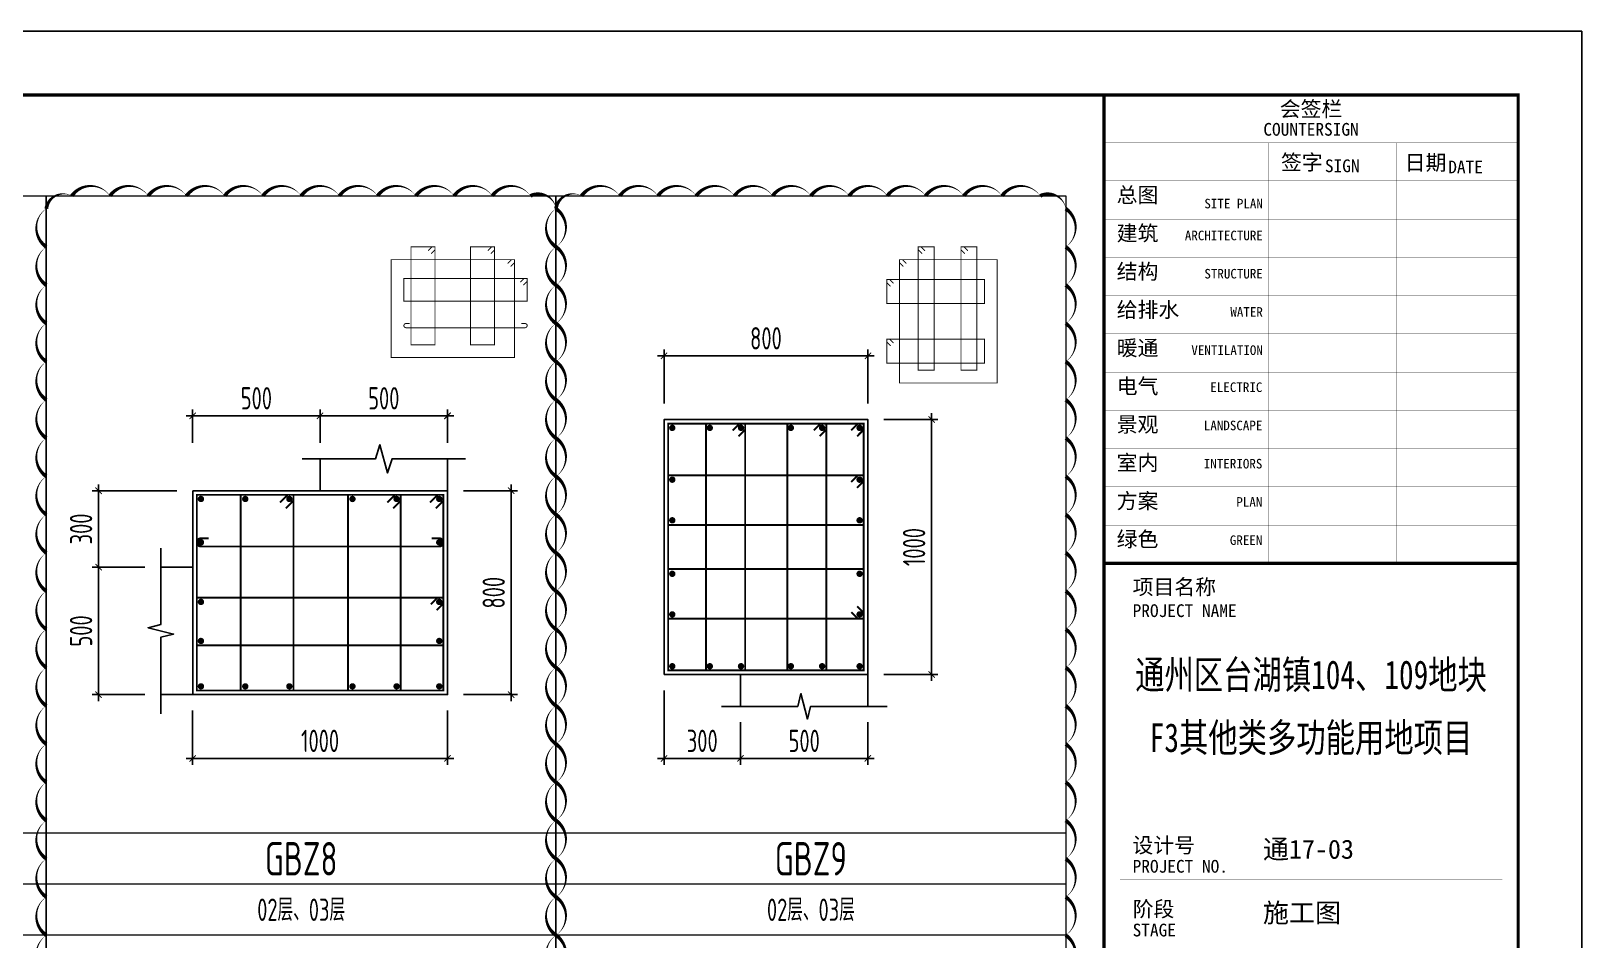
# Model space of a CAD drawing. Header units: millimetres. Extents: x -202076 to 1082610, y -439651 to 179350.
# Drawn here: x 236803 to 261145, y 660 to 14922 of the extents above; entities that cross this region are included whole.
import ezdxf
from ezdxf.enums import TextEntityAlignment as Align

# ---------------------------------------------------------------- set-up
doc = ezdxf.new("R2010")
doc.units = ezdxf.units.MM
doc.header["$LTSCALE"] = 1000
for name, color, linetype in [('COLU_DE', 7, 'Continuous'), ('COLU_DE_DIM', 3, 'Continuous'), ('COLU_DE_REIN', 1, 'Continuous'), ('REIN', 1, 'Continuous'), ('THIN', 7, 'Continuous')]:
    doc.layers.add(name, color=color, linetype=linetype)
doc.layers.add('TAB', color=7, linetype='Continuous', lineweight=0)
doc.layers.add('TAB_TEXT', color=7, linetype='Continuous', lineweight=0)
doc.layers.add('外审审图修改位置', color=6, linetype='Continuous', plot=False)
doc.styles.add('TSSD_Dimension', font='tssdeng.shx', dxfattribs={"width": 0.7, "bigfont": 'hztxt.shx'})
doc.styles.add('TSSD_Rein', font='tssdeng.shx', dxfattribs={"width": 0.7, "bigfont": 'hztxt.shx'})
doc.styles.add('图签信息$0$华文细黑', font='STXIHEI.TTF', dxfattribs={"height": 10})
doc.dimstyles.new('TSSD_25_100', dxfattribs={"dimtxt": 350, "dimasz": 100, "dimexe": 100, "dimexo": 250, "dimgap": 100, "dimtad": 1, "dimdec": 0, "dimlfac": 0.25, "dimzin": 0, "dimdsep": 46, "dimtxsty": 'TSSD_Dimension', "dimblk": 'ARCHTICK', "dimblk1": 'ARCHTICK', "dimblk2": 'ARCHTICK', "dimcen": 0, "dimdle": 100, "dimclrt": 7, "dimadec": 0, "dimazin": 0, "dimtfac": 1, "dimtdec": 0, "dimtix": 1, "dimtmove": 2, "dimatfit": 3, "dimfxl": 1, "dimtolj": 1, "dimtzin": 0, "dimarcsym": 0})

# ---------------------------------------------------------------- blocks, each defined once
blk = doc.blocks.new('图框-A1')
for points, const_width in [([(0, 0), (841, 0), (841, 594), (0, 594)], 0.05), ([(766, 584), (25, 584), (25, 10), (766, 10)], 0.5)]:
    blk.add_lwpolyline(points, close=True, dxfattribs=dict(const_width=const_width))
blk = doc.blocks.new('图签信息')
at = {"const_width": 0.5}
for points in [[(-65, 574), (-65, 500.5), (0, 500.5), (0, 574)], [(-65, 0), (0, 0), (0, 500.5), (-65, 500.5)]]:
    blk.add_lwpolyline(points, close=True, dxfattribs=at)
at = {"const_width": 0.05}
for points in [[(-65, 566.5), (0, 566.5)], [(-39.14, 566.5), (-39.14, 500.5)], [(-19.1, 566.5), (-19.1, 500.5)], [(-65, 560.5), (0, 560.5)], [(-65, 554.5), (0, 554.5)], [(-65, 548.5), (0, 548.5)], [(-65, 542.5), (0, 542.5)], [(-65, 536.5), (0, 536.5)], [(-65, 530.5), (0, 530.5)], [(-65, 524.5), (0, 524.5)], [(-65, 518.5), (0, 518.5)], [(-65, 512.5), (0, 512.5)], [(-65, 512.5), (0, 512.5)], [(-65, 506.5), (0, 506.5)], [(-65, 500.5), (0, 500.5)], [(-62.5, 450.87), (-2.5, 450.87)]]:
    blk.add_lwpolyline(points, dxfattribs=at)
at = {"style": '图签信息$0$华文细黑'}
for s, height, p in [('会签栏', 2.4, (-32.5, 573)), ('COUNTERSIGN', 2, (-32.5, 569.6))]:
    blk.add_text(s, height=height, dxfattribs=at).set_placement(p, align=Align.TOP_CENTER)
for s, height, p in [('签字', 2.4, (-37.22, 564.63)), ('日期', 2.4, (-17.79, 564.58)), ('SIGN', 2, (-30.32, 563.88)), ('DATE', 2, (-10.96, 563.7)), ('总图', 2.4, (-63, 559.5)), ('建筑', 2.4, (-63, 553.5)), ('结构', 2.4, (-63, 547.5)), ('给排水', 2.4, (-63, 541.5)), ('暖通', 2.4, (-63, 535.5)), ('电气', 2.4, (-63, 529.5)), ('景观', 2.4, (-63, 523.5)), ('室内', 2.4, (-63, 517.5)), ('方案', 2.4, (-63, 511.5)), ('绿色', 2.4, (-63, 505.5)), ('项目名称', 2.4, (-60.5, 498)), ('PROJECT NAME', 2, (-60.5, 494.08)), ('设计号', 2.4, (-60.54, 457.48)), ('PROJECT NO.', 2, (-60.5, 453.97)), ('阶段', 2.4, (-60.5, 447.47)), ('STAGE', 2, (-60.5, 443.97))]:
    blk.add_text(s, height=height, dxfattribs=at).set_placement(p, align=Align.TOP_LEFT)
for s, p in [('SITE PLAN', (-40.06, 557.7)), ('ARCHITECTURE', (-40.06, 552.7)), ('STRUCTURE', (-40.06, 546.7)), ('WATER', (-40.06, 540.7)), ('VENTILATION', (-40.06, 534.7)), ('ELECTRIC', (-40.14, 528.89)), ('LANDSCAPE', (-40.14, 522.89)), ('INTERIORS', (-40.14, 516.89)), ('PLAN', (-40.14, 510.89)), ('GREEN', (-40.14, 504.89))]:
    blk.add_text(s, height=1.5, dxfattribs=at).set_placement(p, align=Align.TOP_RIGHT)
at = {"color": 4, "style": '图签信息$0$华文细黑', "width": 0.75}
for s, p in [('通州区台湖镇104、109地块', (-32.5, 480.78)), ('F3其他类多功能用地项目', (-32.5, 470.91))]:
    blk.add_text(s, height=4.5, dxfattribs=at).set_placement(p, align=Align.CENTER)
at = {"color": 4, "ltscale": 0.001, "char_height": 3, "width": 58.4895, "attachment_point": 4, "style": '图签信息$0$华文细黑'}
for s, insert in [('通17-03', (-40.06, 455.51)), ('施工图', (-40.06, 445.51))]:
    blk.add_mtext(s, dxfattribs=dict(at, insert=insert))
blk = doc.blocks.new('图签-A1')
at = {"color": 2}
blk.add_blockref('图签信息', (0, 0), dxfattribs=at)
blk = doc.blocks.new('_ARCHTICK')
at = {"color": 0, "linetype": 'ByBlock', "const_width": 0.15}
blk.add_lwpolyline([(-0.5, -0.5), (0.5, 0.5)], dxfattribs=at)
blk = doc.blocks.new('*D3238')
at = {"layer": 'COLU_DE_DIM', "color": 0, "lineweight": -2, "transparency": 16777216}
for p, q in [((241240, 8884), (243440, 8884)), ((241340, 8459), (241340, 8984)), ((243340, 8459), (243340, 8984))]:
    blk.add_line(p, q, dxfattribs=at)
at = {"layer": 'Defpoints', "color": 0, "transparency": 16777216}
for p in [(243340, 8884), (241340, 8209), (243340, 8209)]:
    blk.add_point(p, dxfattribs=at)
at = {"layer": 'COLU_DE_DIM', "color": 0, "lineweight": -2, "transparency": 16777216, "xscale": 100, "yscale": 100, "zscale": 100, "rotation": 180}
blk.add_blockref('_ARCHTICK', (241340, 8884), dxfattribs=at)
at = {"layer": 'COLU_DE_DIM', "color": 0, "lineweight": -2, "transparency": 16777216, "xscale": 100, "yscale": 100, "zscale": 100}
blk.add_blockref('_ARCHTICK', (243340, 8884), dxfattribs=at)
at = {"layer": 'COLU_DE_DIM', "color": 7, "transparency": 16777216, "insert": (242340, 9159), "char_height": 350, "attachment_point": 5, "style": 'TSSD_Dimension'}
blk.add_mtext('\\A1;500', dxfattribs=at)
blk = doc.blocks.new('*D3239')
at = {"layer": 'COLU_DE_DIM', "color": 0, "lineweight": -2, "transparency": 16777216}
for p, q in [((244340, 7809), (244340, 4409)), ((243590, 7709), (244440, 7709)), ((243590, 4509), (244440, 4509))]:
    blk.add_line(p, q, dxfattribs=at)
at = {"layer": 'Defpoints', "color": 0, "transparency": 16777216}
for p in [(243340, 7709), (243340, 4509), (244340, 4509)]:
    blk.add_point(p, dxfattribs=at)
at = {"layer": 'COLU_DE_DIM', "color": 0, "lineweight": -2, "transparency": 16777216, "xscale": 100, "yscale": 100, "zscale": 100}
for p, rotation in [((244340, 7709), 90), ((244340, 4509), 270)]:
    blk.add_blockref('_ARCHTICK', p, dxfattribs=dict(at, rotation=rotation))
at = {"layer": 'COLU_DE_DIM', "color": 7, "transparency": 16777216, "insert": (244065, 6109), "char_height": 350, "attachment_point": 5, "rotation": 90, "style": 'TSSD_Dimension'}
blk.add_mtext('\\A1;800', dxfattribs=at)
blk = doc.blocks.new('*D3240')
at = {"layer": 'COLU_DE_DIM', "color": 0, "lineweight": -2, "transparency": 16777216}
for p, q in [((239240, 8884), (241440, 8884)), ((239340, 8459), (239340, 8984)), ((241340, 8459), (241340, 8984))]:
    blk.add_line(p, q, dxfattribs=at)
at = {"layer": 'Defpoints', "color": 0, "transparency": 16777216}
for p in [(241340, 8884), (239340, 8209), (241340, 8209)]:
    blk.add_point(p, dxfattribs=at)
at = {"layer": 'COLU_DE_DIM', "color": 0, "lineweight": -2, "transparency": 16777216, "xscale": 100, "yscale": 100, "zscale": 100, "rotation": 180}
blk.add_blockref('_ARCHTICK', (239340, 8884), dxfattribs=at)
at = {"layer": 'COLU_DE_DIM', "color": 0, "lineweight": -2, "transparency": 16777216, "xscale": 100, "yscale": 100, "zscale": 100}
blk.add_blockref('_ARCHTICK', (241340, 8884), dxfattribs=at)
at = {"layer": 'COLU_DE_DIM', "color": 7, "transparency": 16777216, "insert": (240340, 9159), "char_height": 350, "attachment_point": 5, "style": 'TSSD_Dimension'}
blk.add_mtext('\\A1;500', dxfattribs=at)
blk = doc.blocks.new('*D3241')
at = {"layer": 'COLU_DE_DIM', "color": 0, "lineweight": -2, "transparency": 16777216}
for p, q in [((239340, 4259), (239340, 3409)), ((243340, 4259), (243340, 3409)), ((243440, 3509), (239240, 3509))]:
    blk.add_line(p, q, dxfattribs=at)
at = {"layer": 'Defpoints', "color": 0, "transparency": 16777216}
for p in [(239340, 4509), (243340, 4509), (239340, 3509)]:
    blk.add_point(p, dxfattribs=at)
at = {"layer": 'COLU_DE_DIM', "color": 0, "lineweight": -2, "transparency": 16777216, "xscale": 100, "yscale": 100, "zscale": 100, "rotation": 180}
blk.add_blockref('_ARCHTICK', (239340, 3509), dxfattribs=at)
at = {"layer": 'COLU_DE_DIM', "color": 0, "lineweight": -2, "transparency": 16777216, "xscale": 100, "yscale": 100, "zscale": 100}
blk.add_blockref('_ARCHTICK', (243340, 3509), dxfattribs=at)
at = {"layer": 'COLU_DE_DIM', "color": 7, "transparency": 16777216, "insert": (241340, 3784), "char_height": 350, "attachment_point": 5, "style": 'TSSD_Dimension'}
blk.add_mtext('\\A1;1000', dxfattribs=at)
blk = doc.blocks.new('*D3242')
at = {"layer": 'COLU_DE_DIM', "color": 0, "lineweight": -2, "transparency": 16777216}
for p, q in [((237864, 4409), (237864, 6609)), ((238590, 6509), (237764, 6509)), ((238590, 4509), (237764, 4509))]:
    blk.add_line(p, q, dxfattribs=at)
at = {"layer": 'Defpoints', "color": 0, "transparency": 16777216}
for p in [(237864, 6509), (238840, 6509), (238840, 4509)]:
    blk.add_point(p, dxfattribs=at)
at = {"layer": 'COLU_DE_DIM', "color": 0, "lineweight": -2, "transparency": 16777216, "xscale": 100, "yscale": 100, "zscale": 100}
for p, rotation in [((237864, 6509), 90), ((237864, 4509), 270)]:
    blk.add_blockref('_ARCHTICK', p, dxfattribs=dict(at, rotation=rotation))
at = {"layer": 'COLU_DE_DIM', "color": 7, "transparency": 16777216, "insert": (237589, 5509), "char_height": 350, "attachment_point": 5, "rotation": 90, "style": 'TSSD_Dimension'}
blk.add_mtext('\\A1;500', dxfattribs=at)
blk = doc.blocks.new('*D3243')
at = {"layer": 'COLU_DE_DIM', "color": 0, "lineweight": -2, "transparency": 16777216}
for p, q in [((237864, 6409), (237864, 7809)), ((239090, 7709), (237764, 7709)), ((238590, 6509), (237764, 6509))]:
    blk.add_line(p, q, dxfattribs=at)
at = {"layer": 'Defpoints', "color": 0, "transparency": 16777216}
for p in [(237864, 7709), (239340, 7709), (238840, 6509)]:
    blk.add_point(p, dxfattribs=at)
at = {"layer": 'COLU_DE_DIM', "color": 0, "lineweight": -2, "transparency": 16777216, "xscale": 100, "yscale": 100, "zscale": 100}
for p, rotation in [((237864, 7709), 90), ((237864, 6509), 270)]:
    blk.add_blockref('_ARCHTICK', p, dxfattribs=dict(at, rotation=rotation))
at = {"layer": 'COLU_DE_DIM', "color": 7, "transparency": 16777216, "insert": (237589, 7109), "char_height": 350, "attachment_point": 5, "rotation": 90, "style": 'TSSD_Dimension'}
blk.add_mtext('\\A1;300', dxfattribs=at)
blk = doc.blocks.new('*D3261')
at = {"layer": 'COLU_DE_DIM', "color": 0, "lineweight": -2, "transparency": 16777216}
for p, q in [((246738, 4575), (246738, 3409)), ((247938, 4075), (247938, 3409)), ((246638, 3509), (248038, 3509))]:
    blk.add_line(p, q, dxfattribs=at)
at = {"layer": 'Defpoints', "color": 0, "transparency": 16777216}
for p in [(246738, 4825), (247938, 4325), (247938, 3509)]:
    blk.add_point(p, dxfattribs=at)
at = {"layer": 'COLU_DE_DIM', "color": 0, "lineweight": -2, "transparency": 16777216, "xscale": 100, "yscale": 100, "zscale": 100, "rotation": 180}
blk.add_blockref('_ARCHTICK', (246738, 3509), dxfattribs=at)
at = {"layer": 'COLU_DE_DIM', "color": 0, "lineweight": -2, "transparency": 16777216, "xscale": 100, "yscale": 100, "zscale": 100}
blk.add_blockref('_ARCHTICK', (247938, 3509), dxfattribs=at)
at = {"layer": 'COLU_DE_DIM', "color": 7, "transparency": 16777216, "insert": (247338, 3784), "char_height": 350, "attachment_point": 5, "style": 'TSSD_Dimension'}
blk.add_mtext('\\A1;300', dxfattribs=at)
blk = doc.blocks.new('*D3262')
at = {"layer": 'COLU_DE_DIM', "color": 0, "lineweight": -2, "transparency": 16777216}
for p, q in [((247938, 4075), (247938, 3409)), ((249938, 4075), (249938, 3409)), ((247838, 3509), (250038, 3509))]:
    blk.add_line(p, q, dxfattribs=at)
at = {"layer": 'Defpoints', "color": 0, "transparency": 16777216}
for p in [(247938, 4325), (249938, 4325), (249938, 3509)]:
    blk.add_point(p, dxfattribs=at)
at = {"layer": 'COLU_DE_DIM', "color": 0, "lineweight": -2, "transparency": 16777216, "xscale": 100, "yscale": 100, "zscale": 100, "rotation": 180}
blk.add_blockref('_ARCHTICK', (247938, 3509), dxfattribs=at)
at = {"layer": 'COLU_DE_DIM', "color": 0, "lineweight": -2, "transparency": 16777216, "xscale": 100, "yscale": 100, "zscale": 100}
blk.add_blockref('_ARCHTICK', (249938, 3509), dxfattribs=at)
at = {"layer": 'COLU_DE_DIM', "color": 7, "transparency": 16777216, "insert": (248938, 3784), "char_height": 350, "attachment_point": 5, "style": 'TSSD_Dimension'}
blk.add_mtext('\\A1;500', dxfattribs=at)
blk = doc.blocks.new('*D3263')
at = {"layer": 'COLU_DE_DIM', "color": 0, "lineweight": -2, "transparency": 16777216}
for p, q in [((250188, 8825), (251038, 8825)), ((250938, 8925), (250938, 4725)), ((250188, 4825), (251038, 4825))]:
    blk.add_line(p, q, dxfattribs=at)
at = {"layer": 'Defpoints', "color": 0, "transparency": 16777216}
for p in [(249938, 8825), (249938, 4825), (250938, 4825)]:
    blk.add_point(p, dxfattribs=at)
at = {"layer": 'COLU_DE_DIM', "color": 0, "lineweight": -2, "transparency": 16777216, "xscale": 100, "yscale": 100, "zscale": 100}
for p, rotation in [((250938, 8825), 90), ((250938, 4825), 270)]:
    blk.add_blockref('_ARCHTICK', p, dxfattribs=dict(at, rotation=rotation))
at = {"layer": 'COLU_DE_DIM', "color": 7, "transparency": 16777216, "insert": (250663, 6825), "char_height": 350, "attachment_point": 5, "rotation": 90, "style": 'TSSD_Dimension'}
blk.add_mtext('\\A1;1000', dxfattribs=at)
blk = doc.blocks.new('*D3264')
at = {"layer": 'COLU_DE_DIM', "color": 0, "lineweight": -2, "transparency": 16777216}
for p, q in [((250038, 9825), (246638, 9825)), ((246738, 9075), (246738, 9925)), ((249938, 9075), (249938, 9925))]:
    blk.add_line(p, q, dxfattribs=at)
at = {"layer": 'Defpoints', "color": 0, "transparency": 16777216}
for p in [(246738, 9825), (246738, 8825), (249938, 8825)]:
    blk.add_point(p, dxfattribs=at)
at = {"layer": 'COLU_DE_DIM', "color": 0, "lineweight": -2, "transparency": 16777216, "xscale": 100, "yscale": 100, "zscale": 100, "rotation": 180}
blk.add_blockref('_ARCHTICK', (246738, 9825), dxfattribs=at)
at = {"layer": 'COLU_DE_DIM', "color": 0, "lineweight": -2, "transparency": 16777216, "xscale": 100, "yscale": 100, "zscale": 100}
blk.add_blockref('_ARCHTICK', (249938, 9825), dxfattribs=at)
at = {"layer": 'COLU_DE_DIM', "color": 7, "transparency": 16777216, "insert": (248338, 10100), "char_height": 350, "attachment_point": 5, "style": 'TSSD_Dimension'}
blk.add_mtext('\\A1;800', dxfattribs=at)

msp = doc.modelspace()

# ---------------------------------------------------------------- linework, layer by layer
msp.add_lwpolyline([(261142.7, -44481), (261142.7, 14919), (177042.7, 14919), (177042.7, -44481)], close=True)
at = {"layer": 'COLU_DE'}
for points in [[(246737.9, 4825), (249937.9, 4825), (249937.9, 8825), (246737.9, 8825)], [(239340.4, 7709.3), (239340.4, 4509.3), (243340.4, 4509.3), (243340.4, 7709.3)]]:
    msp.add_lwpolyline(points, close=True, dxfattribs=at)
at = {"layer": 'COLU_DE_REIN'}
for points, const_width in [([(242766.9, 11534.3), (242766.9, 9999.3), (243143.6, 9999.3), (243143.6, 11534.3)], 15), ([(243701.9, 11534.3), (243701.9, 9999.3), (244078.6, 9999.3), (244078.6, 11534.3)], 15), ([(250727.5, 9599.3), (250977.7, 9599.3), (250977.7, 11534.3), (250727.5, 11534.3)], 15), ([(251399, 9599.3), (251649.2, 9599.3), (251649.2, 11534.3), (251399, 11534.3)], 15), ([(242455.2, 11334.3), (242455.2, 9799.3), (244390.2, 9799.3), (244390.2, 11334.3)], 15), ([(250433.5, 9399.3), (251968.5, 9399.3), (251968.5, 11334.3), (250433.5, 11334.3)], 15), ([(242655.2, 11040.3), (242655.2, 10681.3), (244590.2, 10681.3), (244590.2, 11040.3)], 15), ([(250233.5, 10645.9), (251768.5, 10645.9), (251768.5, 11022.6), (250233.5, 11022.6)], 15), ([(250233.5, 9710.9), (251768.5, 9710.9), (251768.5, 10087.6), (250233.5, 10087.6)], 15), ([(249872.9, 7950.3), (246802.9, 7950.3), (246802.9, 7170.6), (249872.9, 7170.6)], 30), ([(239405.4, 7644.3), (239405.4, 4574.3), (243275.4, 4574.3), (243275.4, 7644.3)], 30), ([(240095.2, 7644.3), (240095.2, 4574.3), (240923.1, 4574.3), (240923.1, 7644.3)], 30), ([(241778, 7644.3), (241778, 4574.3), (242605.8, 4574.3), (242605.8, 7644.3)], 30), ([(249872.9, 5699.8), (246802.9, 5699.8), (246802.9, 6479.5), (249872.9, 6479.5)], 30)]:
    msp.add_lwpolyline(points, close=True, dxfattribs=dict(at, const_width=const_width))
for points, const_width in [([(243037.6, 11474.3), (243097.6, 11534.3)], 15), ([(243143.6, 11488.3), (243083.6, 11428.3)], 15), ([(243972.6, 11474.3), (244032.6, 11534.3)], 15), ([(244078.6, 11488.3), (244018.6, 11428.3)], 15), ([(250787.5, 11428.3), (250727.5, 11488.3)], 15), ([(250773.5, 11534.3), (250833.4, 11474.3)], 15), ([(251459, 11428.3), (251399, 11488.3)], 15), ([(251445, 11534.3), (251504.9, 11474.3)], 15), ([(244284.3, 11274.3), (244344.3, 11334.3)], 15), ([(244390.2, 11288.3), (244330.3, 11228.3)], 15), ([(250493.5, 11228.3), (250433.5, 11288.3)], 15), ([(250479.5, 11334.3), (250539.4, 11274.3)], 15), ([(244484.3, 10980.3), (244544.3, 11040.3)], 15), ([(244590.2, 10994.3), (244530.3, 10934.3)], 15), ([(250293.5, 10916.6), (250233.5, 10976.6)], 15), ([(250279.5, 11022.6), (250339.4, 10962.6)], 15), ([(250293.5, 9981.6), (250233.5, 10041.6)], 15), ([(250279.5, 10087.6), (250339.4, 10027.6)], 15), ([(249677.1, 7846.4), (249781.1, 7950.3)], 30), ([(249872.9, 7858.4), (249769.1, 7754.5)], 30), ([(240711.2, 7524.3), (240831.1, 7644.3)], 30), ([(240923.1, 7552.3), (240803.1, 7432.3)], 30), ([(242393.9, 7524.3), (242513.9, 7644.3)], 30), ([(242605.8, 7552.3), (242485.9, 7432.3)], 30), ([(243063.5, 7524.3), (243183.5, 7644.3)], 30), ([(243275.4, 7552.3), (243155.5, 7432.3)], 30), ([(249872.9, 5791.6), (249769.1, 5895.6)], 30), ([(249677.1, 5803.7), (249781.1, 5699.8)], 30)]:
    msp.add_lwpolyline(points, dxfattribs=dict(at, const_width=const_width))
at = {"layer": 'COLU_DE_REIN', "const_width": 15}
msp.add_lwpolyline([(242747.7, 10331.7), (242687.7, 10331.7, 1), (242687.7, 10266.7), (244557.7, 10266.7, 1), (244557.7, 10331.7), (244497.7, 10331.7)], format="xyb", dxfattribs=at)
at = {"layer": 'COLU_DE_REIN', "const_width": 50}
for points in [[(239445.4, 7579.3, 1), (239495.4, 7579.3, 1)], [(240140.6, 7579.3, 1), (240190.6, 7579.3, 1)], [(240833.1, 7579.3, 1), (240883.1, 7579.3, 1)], [(241823.4, 7579.3, 1), (241873.4, 7579.3, 1)], [(242515.8, 7579.3, 1), (242565.8, 7579.3, 1)], [(243185.4, 7579.3, 1), (243235.4, 7579.3, 1)], [(239445.4, 6898.1, -1), (239495.4, 6898.1, -1)], [(243185.4, 6898.1, -1), (243235.4, 6898.1, -1)], [(239445.4, 5964.1, -1), (239495.4, 5964.1, -1)], [(243185.4, 5964.1, -1), (243235.4, 5964.1, -1)], [(239445.4, 5351.4, 1), (239495.4, 5351.4, 1)], [(243185.4, 5351.4, 1), (243235.4, 5351.4, 1)], [(239445.4, 4639.3, 1), (239495.4, 4639.3, 1)], [(240140.6, 4639.3, 1), (240190.6, 4639.3, 1)], [(240833.1, 4639.3, 1), (240883.1, 4639.3, 1)], [(241823.4, 4639.3, 1), (241873.4, 4639.3, 1)], [(242515.8, 4639.3, 1), (242565.8, 4639.3, 1)], [(243185.4, 4639.3, 1), (243235.4, 4639.3, 1)]]:
    msp.add_lwpolyline(points, format="xyb", close=True, dxfattribs=at)
at = {"layer": 'REIN', "const_width": 30}
for points in [[(249872.9, 8760), (246802.9, 8760), (246802.9, 4890), (249872.9, 4890)], [(248011.4, 8760), (247398.7, 8760), (247398.7, 4890), (248011.4, 4890)], [(249284.5, 8760), (248671.7, 8760), (248671.7, 4890), (249284.5, 4890)], [(243275.4, 6030.2), (239405.4, 6030.2), (239405.4, 5282.9), (243275.4, 5282.9)]]:
    msp.add_lwpolyline(points, close=True, dxfattribs=at)
for points in [[(247815.6, 8656.2), (247919.6, 8760)], [(249088.7, 8656.2), (249192.6, 8760)], [(249677.1, 8656.2), (249781.1, 8760)], [(248011.4, 8668.2), (247907.5, 8564.2)], [(249284.5, 8668.2), (249180.6, 8564.2)], [(249872.9, 8668.2), (249769.1, 8564.2)], [(243079.6, 5926.4), (243183.6, 6030.2)], [(243275.4, 5938.4), (243171.5, 5834.4)]]:
    msp.add_lwpolyline(points, dxfattribs=at)
at = {"layer": 'REIN', "const_width": 50}
for points in [[(246842.9, 8695, 1), (246892.9, 8695, 1)], [(247431.4, 8695, 1), (247481.4, 8695, 1)], [(247921.4, 8695, 1), (247971.4, 8695, 1)], [(248704.5, 8695, 1), (248754.5, 8695, 1)], [(249194.5, 8695, 1), (249244.5, 8695, 1)], [(249782.9, 8695, 1), (249832.9, 8695, 1)], [(246842.9, 7882, 1), (246892.9, 7882, 1)], [(249782.9, 7882, 1), (249832.9, 7882, 1)], [(246842.9, 7244.8, 1), (246892.9, 7244.8, 1)], [(249782.9, 7244.8, 1), (249832.9, 7244.8, 1)], [(246842.9, 6405.3, -1), (246892.9, 6405.3, -1)], [(249782.9, 6405.3, -1), (249832.9, 6405.3, -1)], [(246842.9, 5768, -1), (246892.9, 5768, -1)], [(249782.9, 5768, -1), (249832.9, 5768, -1)], [(246842.9, 4955, 1), (246892.9, 4955, 1)], [(247431.4, 4955, 1), (247481.4, 4955, 1)], [(247921.4, 4955, 1), (247971.4, 4955, 1)], [(248704.5, 4955, 1), (248754.5, 4955, 1)], [(249194.5, 4955, 1), (249244.5, 4955, 1)], [(249782.9, 4955, 1), (249832.9, 4955, 1)]]:
    msp.add_lwpolyline(points, format="xyb", close=True, dxfattribs=at)
at = {"layer": 'REIN', "const_width": 30}
msp.add_lwpolyline([(239590.4, 6963.1), (239470.4, 6963.1, 1), (239470.4, 6833.1), (243210.4, 6833.1, 1), (243210.4, 6963.1), (243090.4, 6963.1)], format="xyb", dxfattribs=at)
at = {"layer": 'TAB'}
for p, q in [((253042.7, 2334.3), (179542.7, 2334.3)), ((253042.7, 1534.3), (179542.7, 1534.3)), ((253042.7, 734.3), (179542.7, 734.3))]:
    msp.add_line(p, q, dxfattribs=at)
for points in [[(229042.7, 12334.3), (237042.7, 12334.3), (237042.7, -865.7), (229042.7, -865.7)], [(237042.7, 12334.3), (245042.7, 12334.3), (245042.7, -865.7), (237042.7, -865.7)], [(245042.7, 12334.3), (253042.7, 12334.3), (253042.7, -865.7), (245042.7, -865.7)]]:
    msp.add_lwpolyline(points, close=True, dxfattribs=at)
at = {"layer": 'THIN'}
for p, q in [((241340.4, 7709.3), (241340.4, 8209.3)), ((243340.4, 7709.3), (243340.4, 8209.3)), ((239340.4, 6509.3), (238840.4, 6509.3)), ((247937.9, 4825), (247937.9, 4325)), ((249937.9, 4825), (249937.9, 4325)), ((239340.4, 4509.3), (238840.4, 4509.3))]:
    msp.add_line(p, q, dxfattribs=at)
for points in [[(241060.4, 8209.3), (242210.4, 8209.3), (242280.4, 8429.3), (242400.4, 7989.3), (242470.4, 8209.3), (243620.4, 8209.3)], [(238840.4, 6809.3), (238840.4, 5609.3), (238640.4, 5559.3), (239040.4, 5459.3), (238840.4, 5409.3), (238840.4, 4209.3)], [(250237.9, 4325), (249037.9, 4325), (248987.9, 4125), (248887.9, 4525), (248837.9, 4325), (247637.9, 4325)]]:
    msp.add_lwpolyline(points, dxfattribs=at)
at = {"layer": '外审审图修改位置'}
for points in [[(245042.7, 134.3, 0, 60, 0.5205671), (245042.7, 734.3, 0, 60, 0.5205671), (245042.7, 1334.3, 0, 60, 0.5205671), (245042.7, 1934.3, 0, 60, 0.5205671), (245042.7, 2534.3, 0, 60, 0.5205671), (245042.7, 3134.3, 0, 60, 0.5205671), (245042.7, 3734.3, 0, 60, 0.5205671), (245042.7, 4334.3, 0, 60, 0.5205671), (245042.7, 4934.3, 0, 60, 0.5205671), (245042.7, 5534.3, 0, 60, 0.5205671), (245042.7, 6134.3, 0, 60, 0.5205671), (245042.7, 6734.3, 0, 60, 0.5205671), (245042.7, 7334.3, 0, 60, 0.5205671), (245042.7, 7934.3, 0, 60, 0.5205671), (245042.7, 8534.3, 0, 60, 0.5205671), (245042.7, 9134.3, 0, 60, 0.5205671), (245042.7, 9734.3, 0, 60, 0.5205671), (245042.7, 10334.3, 0, 60, 0.5205671), (245042.7, 10934.3, 0, 60, 0.5205671), (245042.7, 11534.3, 0, 60, 0.5205671), (245042.7, 12134.3, 0, 60, 0.5205671), (244642.7, 12334.3, 0, 60, 0.5205671), (244042.7, 12334.3, 0, 60, 0.5205671), (243442.7, 12334.3, 0, 60, 0.5205671), (242842.7, 12334.3, 0, 60, 0.5205671), (242242.7, 12334.3, 0, 60, 0.5205671), (241642.7, 12334.3, 0, 60, 0.5205671), (241042.7, 12334.3, 0, 60, 0.5205671), (240442.7, 12334.3, 0, 60, 0.5205671), (239842.7, 12334.3, 0, 60, 0.5205671), (239242.7, 12334.3, 0, 60, 0.5205671), (238642.7, 12334.3, 0, 60, 0.5205671), (238042.7, 12334.3, 0, 60, 0.5205671), (237442.7, 12334.3, 0, 60, 0.5205671), (237042.7, 12134.3, 0, 60, 0.5205671), (237042.7, 11534.3, 0, 60, 0.5205671), (237042.7, 10934.3, 0, 60, 0.5205671), (237042.7, 10334.3, 0, 60, 0.5205671), (237042.7, 9734.3, 0, 60, 0.5205671), (237042.7, 9134.3, 0, 60, 0.5205671), (237042.7, 8534.3, 0, 60, 0.5205671), (237042.7, 7934.3, 0, 60, 0.5205671), (237042.7, 7334.3, 0, 60, 0.5205671), (237042.7, 6734.3, 0, 60, 0.5205671), (237042.7, 6134.3, 0, 60, 0.5205671), (237042.7, 5534.3, 0, 60, 0.5205671), (237042.7, 4934.3, 0, 60, 0.5205671), (237042.7, 4334.3, 0, 60, 0.5205671), (237042.7, 3734.3, 0, 60, 0.5205671), (237042.7, 3134.3, 0, 60, 0.5205671), (237042.7, 2534.3, 0, 60, 0.5205671), (237042.7, 1934.3, 0, 60, 0.5205671), (237042.7, 1334.3, 0, 60, 0.5205671), (237042.7, 734.3, 0, 60, 0.5205671), (237042.7, 134.3, 0, 60, 0.5205671)], [(253042.7, 134.3, 0, 60, 0.5205671), (253042.7, 734.3, 0, 60, 0.5205671), (253042.7, 1334.3, 0, 60, 0.5205671), (253042.7, 1934.3, 0, 60, 0.5205671), (253042.7, 2534.3, 0, 60, 0.5205671), (253042.7, 3134.3, 0, 60, 0.5205671), (253042.7, 3734.3, 0, 60, 0.5205671), (253042.7, 4334.3, 0, 60, 0.5205671), (253042.7, 4934.3, 0, 60, 0.5205671), (253042.7, 5534.3, 0, 60, 0.5205671), (253042.7, 6134.3, 0, 60, 0.5205671), (253042.7, 6734.3, 0, 60, 0.5205671), (253042.7, 7334.3, 0, 60, 0.5205671), (253042.7, 7934.3, 0, 60, 0.5205671), (253042.7, 8534.3, 0, 60, 0.5205671), (253042.7, 9134.3, 0, 60, 0.5205671), (253042.7, 9734.3, 0, 60, 0.5205671), (253042.7, 10334.3, 0, 60, 0.5205671), (253042.7, 10934.3, 0, 60, 0.5205671), (253042.7, 11534.3, 0, 60, 0.5205671), (253042.7, 12134.3, 0, 60, 0.5205671), (252642.7, 12334.3, 0, 60, 0.5205671), (252042.7, 12334.3, 0, 60, 0.5205671), (251442.7, 12334.3, 0, 60, 0.5205671), (250842.7, 12334.3, 0, 60, 0.5205671), (250242.7, 12334.3, 0, 60, 0.5205671), (249642.7, 12334.3, 0, 60, 0.5205671), (249042.7, 12334.3, 0, 60, 0.5205671), (248442.7, 12334.3, 0, 60, 0.5205671), (247842.7, 12334.3, 0, 60, 0.5205671), (247242.7, 12334.3, 0, 60, 0.5205671), (246642.7, 12334.3, 0, 60, 0.5205671), (246042.7, 12334.3, 0, 60, 0.5205671), (245442.7, 12334.3, 0, 60, 0.5205671), (245042.7, 12134.3, 0, 60, 0.5205671), (245042.7, 11534.3, 0, 60, 0.5205671), (245042.7, 10934.3, 0, 60, 0.5205671), (245042.7, 10334.3, 0, 60, 0.5205671), (245042.7, 9734.3, 0, 60, 0.5205671), (245042.7, 9134.3, 0, 60, 0.5205671), (245042.7, 8534.3, 0, 60, 0.5205671), (245042.7, 7934.3, 0, 60, 0.5205671), (245042.7, 7334.3, 0, 60, 0.5205671), (245042.7, 6734.3, 0, 60, 0.5205671), (245042.7, 6134.3, 0, 60, 0.5205671), (245042.7, 5534.3, 0, 60, 0.5205671), (245042.7, 4934.3, 0, 60, 0.5205671), (245042.7, 4334.3, 0, 60, 0.5205671), (245042.7, 3734.3, 0, 60, 0.5205671), (245042.7, 3134.3, 0, 60, 0.5205671), (245042.7, 2534.3, 0, 60, 0.5205671), (245042.7, 1934.3, 0, 60, 0.5205671), (245042.7, 1334.3, 0, 60, 0.5205671), (245042.7, 734.3, 0, 60, 0.5205671), (245042.7, 134.3, 0, 60, 0.5205671)]]:
    msp.add_lwpolyline(points, format="xyseb", dxfattribs=at)

# ---------------------------------------------------------------- block references
at = {"xscale": 100, "yscale": 100, "zscale": 100}
for name, p in [('图框-A1', (177042.7, -44481)), ('图签-A1', (260142.7, -43481))]:
    msp.add_blockref(name, p, dxfattribs=at)

# ---------------------------------------------------------------- texts
at = {"layer": 'TAB_TEXT', "style": 'TSSD_Rein', "width": 0.7}
for s, height, p in [('GBZ8', 525, (241042.7, 1934.3)), ('GBZ9', 525, (249042.7, 1934.3)), ('02层、03层', 350, (241042.7, 1134.3)), ('02层、03层', 350, (249042.7, 1134.3))]:
    msp.add_text(s, height=height, dxfattribs=at).set_placement(p, align=Align.MIDDLE_CENTER)

# ---------------------------------------------------------------- dimensions: what is measured, and where the dimension line sits
at = {"layer": 'COLU_DE_DIM'}
for base, p1, p2, angle, picture, middle in [((246737.9, 9825), (249937.9, 8825), (246737.9, 8825), 180, '*D3264', (248337.9, 10100)), ((250937.9, 4825), (249937.9, 8825), (249937.9, 4825), 270, '*D3263', (250662.9, 6825)), ((237863.8, 7709.3), (238840.4, 6509.3), (239340.4, 7709.3), 90, '*D3243', (237588.8, 7109.3)), ((244340.4, 4509.3), (243340.4, 7709.3), (243340.4, 4509.3), 270, '*D3239', (244065.4, 6109.3)), ((237863.8, 6509.3), (238840.4, 4509.3), (238840.4, 6509.3), 90, '*D3242', (237588.8, 5509.3)), ((239340.4, 3509.3), (243340.4, 4509.3), (239340.4, 4509.3), 180, '*D3241', (241340.4, 3784.3))]:
    dim = msp.add_linear_dim(base=base, p1=p1, p2=p2, angle=angle, dimstyle='TSSD_25_100', dxfattribs=at)
    dim.commit()
    dim.dimension.update_dxf_attribs({"geometry": picture, "text_midpoint": middle})
for base, p1, p2, picture, middle in [((241340.4, 8884.3), (239340.4, 8209.3), (241340.4, 8209.3), '*D3240', (240340.4, 9159.3)), ((243340.4, 8884.3), (241340.4, 8209.3), (243340.4, 8209.3), '*D3238', (242340.4, 9159.3)), ((247937.9, 3509.3), (246737.9, 4825), (247937.9, 4325), '*D3261', (247337.9, 3784.3)), ((249937.9, 3509.3), (247937.9, 4325), (249937.9, 4325), '*D3262', (248937.9, 3784.3))]:
    dim = msp.add_linear_dim(base=base, p1=p1, p2=p2, dimstyle='TSSD_25_100', dxfattribs=at)
    dim.commit()
    dim.dimension.update_dxf_attribs({"geometry": picture, "text_midpoint": middle})

doc.saveas('drawing.dxf')
